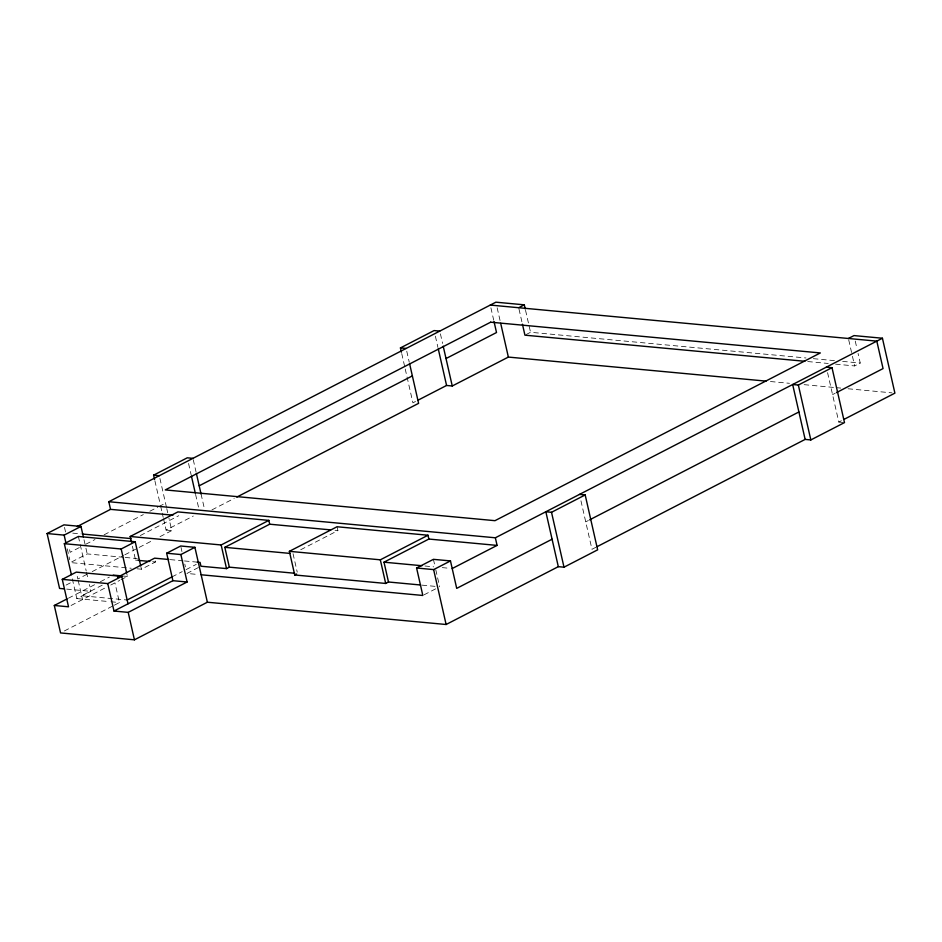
<?xml version="1.0" encoding="UTF-8"?>
<svg xmlns="http://www.w3.org/2000/svg" width="942" height="942" viewBox="0 0 942 942"><rect width="100%" height="100%" fill="white"/><g stroke="black" fill="none" stroke-linecap="round" stroke-linejoin="round"><path stroke-width="0.71" stroke-dasharray="4.71 3.53" d="M79.316 547.596L70.167 552.306L68.884 546.643M85.84 544.229L94.989 539.519M104.126 534.797L143.325 514.591M149.86 511.235L157.691 507.185M158.998 506.513L165.533 503.146M123.767 557.311L87.217 553.908L70.391 562.574L131.244 568.25M526.06 334.598L530.546 332.279L806.022 357.984M140.287 535.551L178.756 515.71M163.531 518.807L166.086 530.063L193.275 516.051M415.504 401.48L412.914 402.823L405.237 369.04M66.093 585.076L72.616 581.709M86.97 574.314L77.833 579.024L76.938 574.903M92.186 571.617L123.496 555.486M124.803 554.814L137.85 548.079M139.157 547.408L152.204 540.684M160.022 536.646L171.774 530.593L168.959 518.241M211.962 509.869L234.205 498.412M132.41 546.219L135.577 560.125L138.38 558.677M68.389 598.217L95.283 584.358M100.405 581.709L109.366 577.093M102.195 585.182L81.671 595.756L127.146 600.007M72.334 578.871L76.808 598.582L90.832 591.352L89.278 584.487M71.062 605.482L105.622 587.678M110.756 585.029L119.728 580.402M121.012 579.742L127.417 576.433L126.558 572.63M137.073 568.803L141.441 569.203L155.465 561.974L154.606 558.17M64.386 630.952L113.04 605.859M114.323 605.2L119.446 602.562L115.077 583.345M172.033 576.869L182.23 571.606M186.057 569.639L196.254 564.376M198.397 567.531L186.916 573.454L198.291 574.514M300.733 549.728L337.919 530.558L337.048 526.755M835.578 364.154L854.629 365.932L860.246 363.035L858.056 353.427M424.124 594.791L435.769 588.785M585.736 521.856L588.35 520.514M832.563 394.616L835.154 393.273M595.897 547.278L591.965 549.304L580.743 499.896M827.571 372.655L838.804 422.063L841.406 420.709M813.346 358.667L835.33 360.715M842.654 361.398L860.246 363.035M807.741 361.551L828.253 363.471M770.45 381.534L789.478 383.3M804.127 384.666L840.723 388.08M848.047 388.763L891.968 392.861M838.804 422.063L843.066 422.452M335.011 530.287L337.919 530.558M166.086 530.063L171.774 530.593M72.769 533.148L81.295 533.949M424.924 566.001L433.685 566.825M442.257 567.614L449.358 568.285M170.231 559.619L183.031 560.82M184.444 560.949L197.231 562.139M125.227 557.452L136.92 558.535M422.11 585.147L435.275 586.371M135.577 560.125L138.415 560.384M152.628 561.715L155.465 561.974M123.155 576.045L127.417 576.433M66.682 589.103L90.832 591.352M76.808 598.582L109.496 601.632M110.921 601.761L119.446 602.562M855.254 341.075L856.808 347.939M848.707 339.85L852.133 354.946M852.451 356.323L854.629 365.932M525.554 310.318L530.546 332.279M519.007 309.094L522.127 322.823M497.164 307.81L500.367 321.881M490.9 307.822L493.702 320.174M440.409 333.845L442.599 343.453M435.381 336.2L437.936 347.457M406.756 351.201L409.24 362.175M401.728 353.556L404.919 367.627M433.414 559.336L435.157 566.954M435.793 569.792L439.655 586.784M293.044 553.696L297.225 572.112M193.263 459.72L196.077 472.072M201.058 494.032L204.496 509.127M188.553 463.452L191.108 474.709M195.583 494.42L198.786 508.492M181.005 547.384L181.947 551.565M184.797 564.07L185.421 566.86M159.916 478.442L166.463 507.267M166.781 508.633L167.711 512.754M154.888 480.797L160.328 504.724M160.646 506.137L161.93 511.765M162.248 513.178L163.201 517.394M140.582 565.4L141.441 569.203M84.003 539.742L85.616 546.819M85.934 548.232L87.217 553.908M78.363 536.457L79.929 543.322M80.235 544.688L86.158 570.77M86.476 572.135L88.03 579M78.198 580.46L82.543 599.571M64.503 527.402L65.657 532.489M67.271 548.856L69.767 559.831"/><path stroke-width="1.41" d="M154.57 479.396L153.617 475.168L187.27 457.812L192.957 458.342M401.398 352.143L400.444 347.916L434.097 330.571L439.784 331.101M63.832 588.832L59.57 588.432L47.1 533.537L63.926 524.859L80.988 526.448L83.355 536.905M172.951 515.168L110.544 509.351L108.813 501.721L495.881 302.182L524.305 304.831L525.247 308.952M77.197 526.543L110.544 509.351M47.1 533.537L64.15 535.127L80.988 526.448M518.701 307.728L524.305 304.831M71.38 574.655L64.339 543.687L78.363 536.457L135.212 541.756L140.582 565.4M199.186 485.801L412.361 375.905M446.025 358.549L496.516 332.526L494.02 321.54M131.468 542.05L130.208 536.481L177.885 511.906L268.835 520.384L269.706 524.199L330.666 529.887M579.495 494.409L585.182 494.939L597.652 549.834L563.999 567.19L558.312 566.66L446.119 624.499L207.37 602.221L134.435 639.818L60.547 632.93L54.306 605.482L68.519 606.801L62.278 579.354L76.302 572.124L121.777 576.363L128.018 603.81M64.339 543.687L121.188 548.986L135.212 541.756M418.095 400.15L446.579 385.466L452.254 385.996L508.362 357.077L766.058 381.121M236.819 497.07L418.601 403.353L409.558 363.553M54.306 605.482L67.117 598.877M117.573 577.246L154.606 558.17L168.818 559.489M62.278 579.354L107.753 583.593L121.777 576.363M166.663 553.225L180.876 554.555L187.105 582.003L172.892 580.684L166.663 553.225L180.687 545.995L194.9 547.326L207.37 602.221M180.876 554.555L194.9 547.326M130.208 536.481L221.158 544.971L268.835 520.384M294.646 573.254L229.33 567.155L224.832 547.337L269.706 524.199M127.146 600.007L172.033 576.869M107.753 583.593L113.994 611.04L172.892 580.684M113.994 611.04L128.206 612.371L187.105 582.003M197.231 562.139L200.081 562.409L200.94 566.224L226.527 568.603L229.33 567.155M420.65 585.006L388.493 582.003L385.69 583.451L294.74 574.973L289.371 551.329L337.048 526.755L427.998 535.233L428.869 539.048L497.082 545.406L495.351 537.788L108.813 501.721M294.74 574.973L296.612 574.008M289.371 551.329L380.321 559.819L427.998 535.233M388.493 582.003L383.995 562.186L428.869 539.048M848.401 338.484L854.005 335.587L882.43 338.237L894.9 393.144L844.02 419.367M201.129 574.773L422.828 595.462L416.588 568.002L433.414 559.336L450.476 560.926L456.705 588.373L552.071 539.213M416.588 568.002L433.638 569.604L450.476 560.926M495.351 537.788L882.43 338.237M558.312 566.66L545.842 511.753L551.517 512.295L585.182 494.939M805.139 439.408L792.669 384.513L798.357 385.043L832.01 367.686L844.491 422.593L810.827 439.938L805.139 439.408L597.204 546.607M452.207 568.544L497.082 545.406M589.657 519.831L798.91 411.96M836.449 392.602L883.054 368.581L876.814 341.134L490.276 305.067M804.809 361.281L524.929 335.175L522.433 324.189M826.334 367.156L832.01 367.686M400.444 347.916L406.132 348.446M153.617 475.168L159.292 475.698M82.719 534.079L130.95 538.577M224.832 547.337L290.136 553.425M383.995 562.186L421.992 565.73M138.415 560.384L149.79 561.444M113.205 575.115L121.742 575.903M798.357 385.043L810.827 439.938M551.517 512.295L563.999 567.19M500.685 323.294L508.362 357.077M443.211 346.197L452.254 385.996M438.265 348.87L446.579 385.466M433.638 569.604L446.119 624.499M380.321 559.819L385.69 583.451M221.158 544.971L226.527 568.603M196.383 473.449L201.058 494.032M191.426 476.11L195.265 493.007M121.188 548.986L126.558 572.63M128.206 612.371L134.435 639.818M64.15 535.127L66.022 543.369M490.652 322.188L165.274 489.922L494.974 520.679L820.341 352.944L490.652 322.188"/></g></svg>
